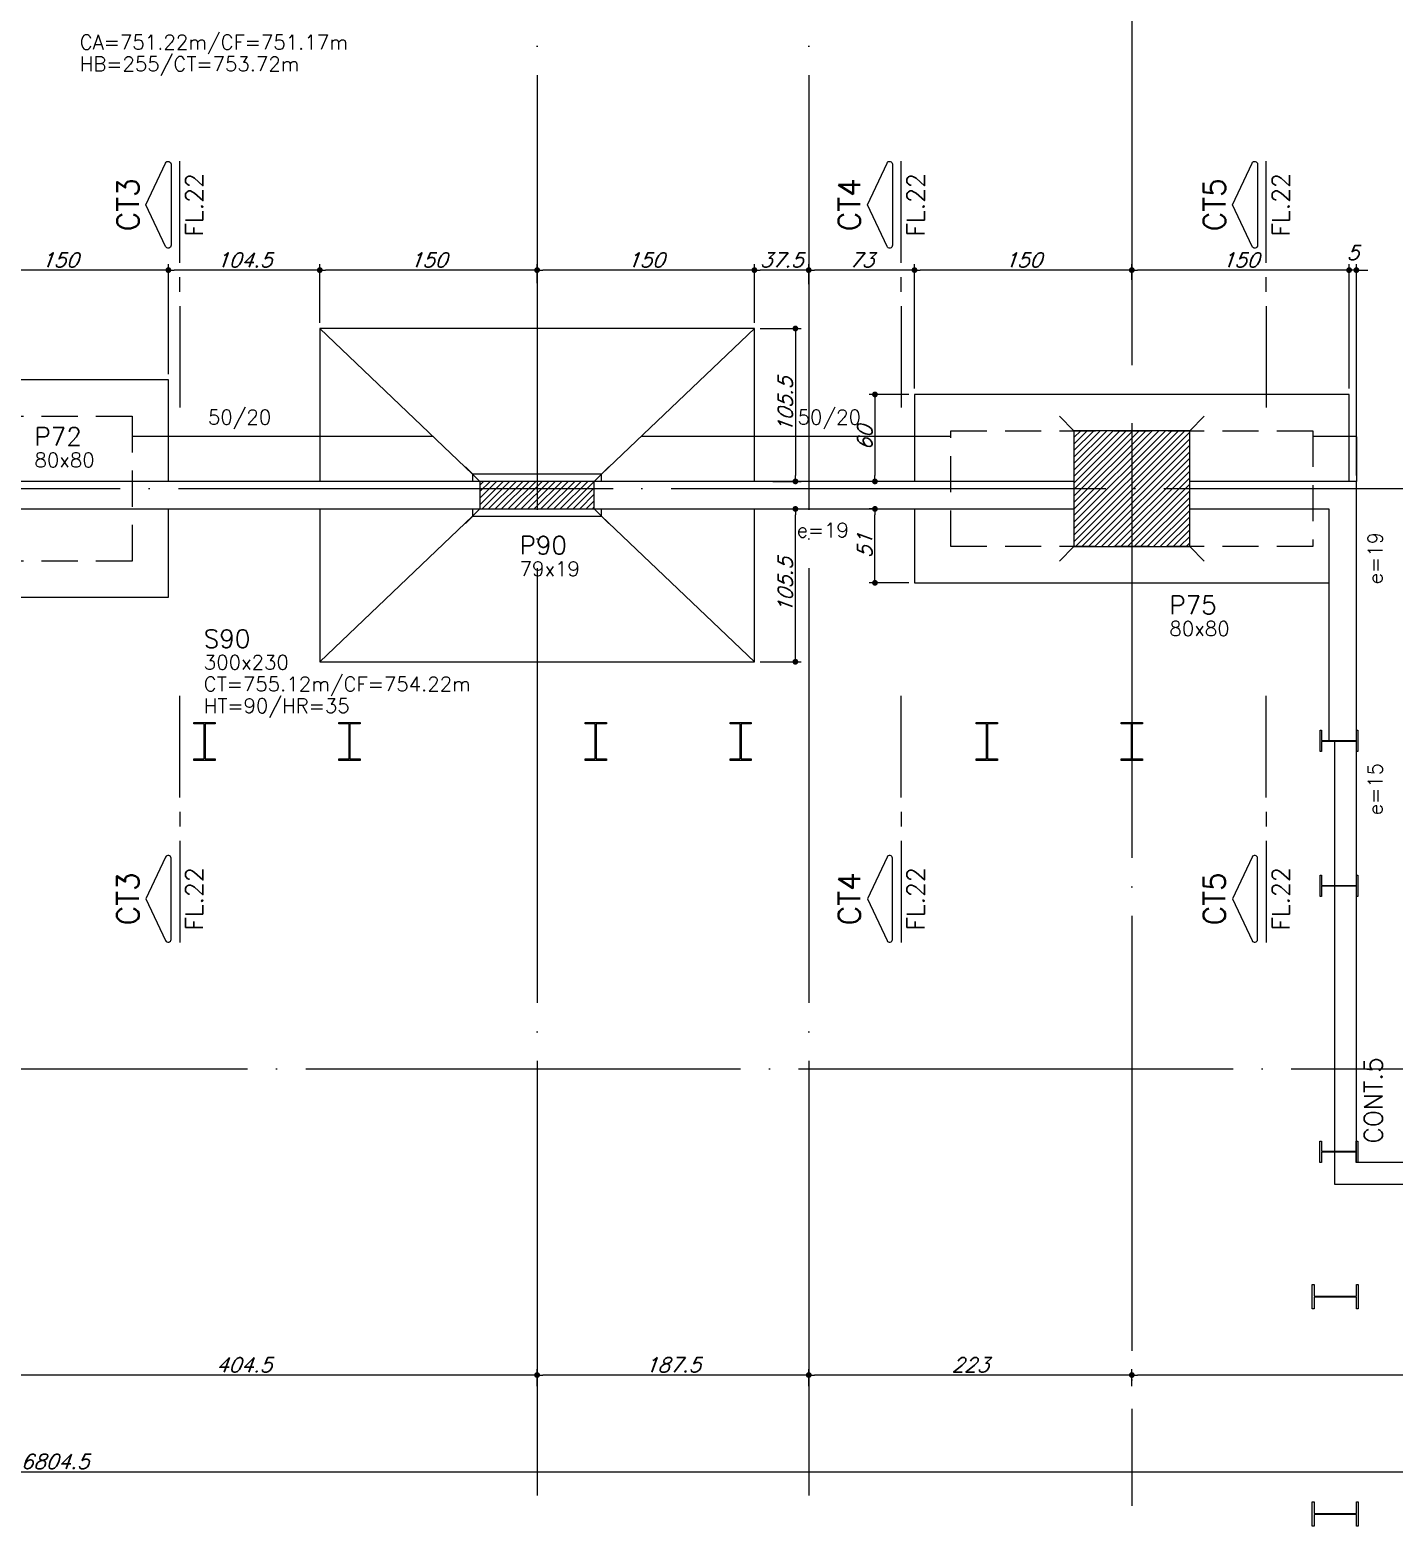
# Model space of a CAD drawing. Header units: millimetres. Extents: x -4137 to 5508, y -2380 to 3650.
# Drawn here: x -155 to 787, y -1200 to -168 of the extents above; entities that cross this region are included whole.
import ezdxf
from ezdxf.enums import TextEntityAlignment as Align

# ---------------------------------------------------------------- set-up
doc = ezdxf.new("R2010")
doc.units = ezdxf.units.MM
doc.header["$LTSCALE"] = 50
for name, pattern in [('ACAD_ISO04W100', [30, 24, -3, 0, -3]), ('DASHED', [0.75, 0.5, -0.25]), ('EIXO', [6.8, 6, -0.4, 0, -0.4])]:
    doc.linetypes.add(name, pattern=pattern)
doc.layers.add('A-DETL-MBND', color=5, linetype='Continuous', lineweight=9)
for name, color, linetype in [('F-BLOCOS', 3, 'Continuous'), ('F-BLOCOS-DIM', 2, 'Continuous'), ('F-BLOCOS-NOME', 3, 'Continuous'), ('F-CORTE-INDICAÇÃO', 4, 'Continuous'), ('F-COTAS', 106, 'Continuous'), ('F-EIXO', 12, 'EIXO'), ('F-ESTACAS-BARRETE', 2, 'Continuous'), ('F-PARC-DIM', 2, 'Continuous'), ('F-PARC-NOME', 4, 'Continuous'), ('F-PILARES-DIM', 172, 'Continuous'), ('F-PILARES-HACH', 174, 'Continuous'), ('F-PILARES-N', 170, 'Continuous'), ('F-PILARES-NASCE', 4, 'Continuous'), ('F-PILARES-NOME', 170, 'Continuous'), ('F-PM_EST', 1, 'Continuous'), ('F-SAPATAS-DIM', 2, 'Continuous'), ('F-TEXTO', 6, 'Continuous'), ('F-VIGAS', 3, 'Continuous')]:
    doc.layers.add(name, color=color, linetype=linetype)
doc.styles.add('CP-TEXT-INCL', font='simplex.shx', dxfattribs={"oblique": 20})
doc.styles.add('MCP', font='simplex.shx')
doc.styles.add('ROMANS', font='simplex.shx')
doc.dimstyles.new('CP-COTAS-50', dxfattribs={"dimscale": 0.8, "dimtxt": 12.5, "dimasz": 5, "dimexe": 5, "dimexo": 5, "dimgap": 2.5, "dimtad": 1, "dimdec": 1, "dimdsep": 46, "dimtxsty": 'CP-TEXT-INCL', "dimblk1": 'DOT', "dimblk2": 'DOT', "dimsah": 1, "dimcen": 9, "dimclrd": 256, "dimclre": 256, "dimclrt": 256, "dimadec": 0, "dimazin": 0, "dimtfac": 1, "dimtdec": 1, "dimtmove": 2, "dimatfit": 3, "dimldrblk": 'DOT', "dimfxl": 0, "dimtolj": 1, "dimarcsym": 0})

# ---------------------------------------------------------------- blocks, each defined once
blk = doc.blocks.new('*U4')
at = {"layer": 'F-EIXO'}
blk.add_line((0, 0), (7197, 0), dxfattribs=at)
at = {"layer": 'F-TEXTO', "style": 'ROMANS'}
blk.add_attdef('EIXO', text='', height=17.5, dxfattribs=at).set_placement((-28.2072, 0), align=Align.MIDDLE_CENTER)
blk = doc.blocks.new('*U5')
at = {"layer": 'F-EIXO'}
blk.add_line((0, 0), (7285, 0), dxfattribs=at)
at = {"layer": 'F-TEXTO', "style": 'ROMANS'}
blk.add_attdef('EIXO', text='', height=17.5, dxfattribs=at).set_placement((-28.2072, 0), align=Align.MIDDLE_CENTER)
blk = doc.blocks.new('*U30')
at = {"layer": 'F-EIXO'}
blk.add_line((0, 0), (0, -3027.9), dxfattribs=at)
at = {"layer": 'F-TEXTO', "style": 'ROMANS'}
blk.add_attdef('EIXO', text='', height=17.5, rotation=360, dxfattribs=at).set_placement((0, 28.2), align=Align.MIDDLE_CENTER)
blk = doc.blocks.new('*U29')
at = {"layer": 'F-EIXO'}
blk.add_line((0, 0), (0, -3127.9), dxfattribs=at)
at = {"layer": 'F-TEXTO', "style": 'ROMANS'}
blk.add_attdef('EIXO', text='', height=17.5, rotation=360, dxfattribs=at).set_placement((0, 28.2), align=Align.MIDDLE_CENTER)
blk = doc.blocks.new('A$C10EB3C7A')
at = {"layer": 'F-EIXO', "linetype": 'Continuous'}
for name, p in [('*U29', (605.5, 1941.4)), ('*U30', (195, 1841.4)), ('*U30', (382.5, 1841.4)), ('*U5', (-3793.7, -484.5)), ('*U4', (-3705.8, -885))]:
    blk.add_blockref(name, p, dxfattribs=at)
blk = doc.blocks.new('_DOT')
at = {"color": 0, "linetype": 'ByBlock'}
blk.add_line((-0.5, 0), (-1, 0), dxfattribs=at)
at = {"color": 0, "linetype": 'ByBlock', "const_width": 0.5}
blk.add_lwpolyline([(-0.25, 0, 1), (0.25, 0, 1)], format="xyb", close=True, dxfattribs=at)
blk = doc.blocks.new('*D34')
at = {"layer": 'DEFPOINTS', "color": 0, "linetype": 'Continuous', "transparency": 16777216}
for p in [(-3540, -934.5), (3264.5, -934.5), (3264.5, -1162.9)]:
    blk.add_point(p, dxfattribs=at)
at = {"layer": 'F-COTAS', "linetype": 'Continuous', "lineweight": -2, "transparency": 16777216}
for p, q in [((-3540, -938.5), (-3540, -1166.9)), ((3264.5, -938.5), (3264.5, -1166.9)), ((-3536, -1162.9), (3260.5, -1162.9))]:
    blk.add_line(p, q, dxfattribs=at)
at = {"layer": 'F-COTAS', "linetype": 'Continuous', "lineweight": -2, "transparency": 16777216, "xscale": 4, "yscale": 4, "zscale": 4, "rotation": 180}
blk.add_blockref('_DOT', (-3540, -1162.9), dxfattribs=at)
at = {"layer": 'F-COTAS', "linetype": 'Continuous', "lineweight": -2, "transparency": 16777216, "xscale": 4, "yscale": 4, "zscale": 4}
blk.add_blockref('_DOT', (3264.5, -1162.9), dxfattribs=at)
at = {"layer": 'F-COTAS', "linetype": 'Continuous', "transparency": 16777216, "insert": (-137.8, -1155.9), "char_height": 10, "attachment_point": 5, "style": 'CP-TEXT-INCL'}
blk.add_mtext('\\A1;6804.5', dxfattribs=at)
blk = doc.blocks.new('*D44')
at = {"layer": 'DEFPOINTS', "color": 0, "linetype": 'Continuous', "transparency": 16777216}
for p in [(605.5, -1096.2), (605.5, -1107.8), (1128, -1107.8)]:
    blk.add_point(p, dxfattribs=at)
at = {"layer": 'F-COTAS', "linetype": 'Continuous', "lineweight": -2, "transparency": 16777216}
for p, q in [((605.5, -1103.8), (605.5, -1092.2)), ((1128, -1103.8), (1128, -1092.2)), ((1124, -1096.2), (609.5, -1096.2))]:
    blk.add_line(p, q, dxfattribs=at)
at = {"layer": 'F-COTAS', "linetype": 'Continuous', "lineweight": -2, "transparency": 16777216, "xscale": 4, "yscale": 4, "zscale": 4, "rotation": 180}
blk.add_blockref('_DOT', (605.5, -1096.2), dxfattribs=at)
at = {"layer": 'F-COTAS', "linetype": 'Continuous', "lineweight": -2, "transparency": 16777216, "xscale": 4, "yscale": 4, "zscale": 4}
blk.add_blockref('_DOT', (1128, -1096.2), dxfattribs=at)
at = {"layer": 'F-COTAS', "linetype": 'Continuous', "transparency": 16777216, "insert": (866.7, -1089.2), "char_height": 10, "attachment_point": 5, "style": 'CP-TEXT-INCL'}
blk.add_mtext('\\A1;522.5', dxfattribs=at)
blk = doc.blocks.new('*D45')
at = {"layer": 'DEFPOINTS', "color": 0, "linetype": 'Continuous', "transparency": 16777216}
for p in [(382.5, -1096.2), (382.5, -1107.8), (605.5, -1107.8)]:
    blk.add_point(p, dxfattribs=at)
at = {"layer": 'F-COTAS', "linetype": 'Continuous', "lineweight": -2, "transparency": 16777216}
for p, q in [((382.5, -1103.8), (382.5, -1092.2)), ((605.5, -1103.8), (605.5, -1092.2)), ((601.5, -1096.2), (386.5, -1096.2))]:
    blk.add_line(p, q, dxfattribs=at)
at = {"layer": 'F-COTAS', "linetype": 'Continuous', "lineweight": -2, "transparency": 16777216, "xscale": 4, "yscale": 4, "zscale": 4, "rotation": 180}
blk.add_blockref('_DOT', (382.5, -1096.2), dxfattribs=at)
at = {"layer": 'F-COTAS', "linetype": 'Continuous', "lineweight": -2, "transparency": 16777216, "xscale": 4, "yscale": 4, "zscale": 4}
blk.add_blockref('_DOT', (605.5, -1096.2), dxfattribs=at)
at = {"layer": 'F-COTAS', "linetype": 'Continuous', "transparency": 16777216, "insert": (494, -1089.2), "char_height": 10, "attachment_point": 5, "style": 'CP-TEXT-INCL'}
blk.add_mtext('\\A1;223', dxfattribs=at)
blk = doc.blocks.new('*D46')
at = {"layer": 'DEFPOINTS', "color": 0, "linetype": 'Continuous', "transparency": 16777216}
for p in [(195, -1096.2), (195, -1107.8), (382.5, -1107.8)]:
    blk.add_point(p, dxfattribs=at)
at = {"layer": 'F-COTAS', "linetype": 'Continuous', "lineweight": -2, "transparency": 16777216}
for p, q in [((195, -1103.8), (195, -1092.2)), ((382.5, -1103.8), (382.5, -1092.2)), ((378.5, -1096.2), (199, -1096.2))]:
    blk.add_line(p, q, dxfattribs=at)
at = {"layer": 'F-COTAS', "linetype": 'Continuous', "lineweight": -2, "transparency": 16777216, "xscale": 4, "yscale": 4, "zscale": 4, "rotation": 180}
blk.add_blockref('_DOT', (195, -1096.2), dxfattribs=at)
at = {"layer": 'F-COTAS', "linetype": 'Continuous', "lineweight": -2, "transparency": 16777216, "xscale": 4, "yscale": 4, "zscale": 4}
blk.add_blockref('_DOT', (382.5, -1096.2), dxfattribs=at)
at = {"layer": 'F-COTAS', "linetype": 'Continuous', "transparency": 16777216, "insert": (288.7, -1089.2), "char_height": 10, "attachment_point": 5, "style": 'CP-TEXT-INCL'}
blk.add_mtext('\\A1;187.5', dxfattribs=at)
blk = doc.blocks.new('*D47')
at = {"layer": 'DEFPOINTS', "color": 0, "linetype": 'Continuous', "transparency": 16777216}
for p in [(-209.5, -1096.2), (-209.5, -1107.8), (195, -1107.8)]:
    blk.add_point(p, dxfattribs=at)
at = {"layer": 'F-COTAS', "linetype": 'Continuous', "lineweight": -2, "transparency": 16777216}
for p, q in [((-209.5, -1103.8), (-209.5, -1092.2)), ((195, -1103.8), (195, -1092.2)), ((191, -1096.2), (-205.5, -1096.2))]:
    blk.add_line(p, q, dxfattribs=at)
at = {"layer": 'F-COTAS', "linetype": 'Continuous', "lineweight": -2, "transparency": 16777216, "xscale": 4, "yscale": 4, "zscale": 4, "rotation": 180}
blk.add_blockref('_DOT', (-209.5, -1096.2), dxfattribs=at)
at = {"layer": 'F-COTAS', "linetype": 'Continuous', "lineweight": -2, "transparency": 16777216, "xscale": 4, "yscale": 4, "zscale": 4}
blk.add_blockref('_DOT', (195, -1096.2), dxfattribs=at)
at = {"layer": 'F-COTAS', "linetype": 'Continuous', "transparency": 16777216, "insert": (-7.3, -1089.2), "char_height": 10, "attachment_point": 5, "style": 'CP-TEXT-INCL'}
blk.add_mtext('\\A1;404.5', dxfattribs=at)
blk = doc.blocks.new('*D273')
at = {"layer": 'DEFPOINTS', "color": 0, "transparency": 16777216}
for p in [(755.5, -333.7), (755.5, -419.5), (760.5, -479.5)]:
    blk.add_point(p, dxfattribs=at)
at = {"layer": 'F-COTAS', "lineweight": -2, "transparency": 16777216}
for p, q in [((755.5, -415.5), (755.5, -329.7)), ((760.5, -475.5), (760.5, -329.7)), ((751.5, -333.7), (747.5, -333.7)), ((760.5, -333.7), (755.5, -333.7)), ((764.5, -333.7), (768.5, -333.7))]:
    blk.add_line(p, q, dxfattribs=at)
at = {"layer": 'F-COTAS', "lineweight": -2, "transparency": 16777216, "xscale": 4, "yscale": 4, "zscale": 4}
blk.add_blockref('_DOT', (755.5, -333.7), dxfattribs=at)
at = {"layer": 'F-COTAS', "lineweight": -2, "transparency": 16777216, "xscale": 4, "yscale": 4, "zscale": 4, "rotation": 180}
blk.add_blockref('_DOT', (760.5, -333.7), dxfattribs=at)
at = {"layer": 'F-COTAS', "transparency": 16777216, "insert": (758, -321.7), "char_height": 10, "attachment_point": 5, "style": 'CP-TEXT-INCL'}
blk.add_mtext('\\A1;5', dxfattribs=at)
blk = doc.blocks.new('*D274')
at = {"layer": 'DEFPOINTS', "color": 0, "transparency": 16777216}
for p in [(605.5, -333.7), (605.5, -344.3), (755.5, -419.5)]:
    blk.add_point(p, dxfattribs=at)
at = {"layer": 'F-COTAS', "lineweight": -2, "transparency": 16777216}
for p, q in [((605.5, -340.3), (605.5, -329.7)), ((755.5, -415.5), (755.5, -329.7)), ((751.5, -333.7), (609.5, -333.7))]:
    blk.add_line(p, q, dxfattribs=at)
at = {"layer": 'F-COTAS', "lineweight": -2, "transparency": 16777216, "xscale": 4, "yscale": 4, "zscale": 4, "rotation": 180}
blk.add_blockref('_DOT', (605.5, -333.7), dxfattribs=at)
at = {"layer": 'F-COTAS', "lineweight": -2, "transparency": 16777216, "xscale": 4, "yscale": 4, "zscale": 4}
blk.add_blockref('_DOT', (755.5, -333.7), dxfattribs=at)
at = {"layer": 'F-COTAS', "transparency": 16777216, "insert": (680.5, -326.7), "char_height": 10, "attachment_point": 5, "style": 'CP-TEXT-INCL'}
blk.add_mtext('\\A1;150', dxfattribs=at)
blk = doc.blocks.new('*D275')
at = {"layer": 'DEFPOINTS', "color": 0, "transparency": 16777216}
for p in [(455.5, -333.7), (605.5, -344.3), (455.5, -419.5)]:
    blk.add_point(p, dxfattribs=at)
at = {"layer": 'F-COTAS', "lineweight": -2, "transparency": 16777216}
for p, q in [((455.5, -415.5), (455.5, -329.7)), ((605.5, -340.3), (605.5, -329.7)), ((601.5, -333.7), (459.5, -333.7))]:
    blk.add_line(p, q, dxfattribs=at)
at = {"layer": 'F-COTAS', "lineweight": -2, "transparency": 16777216, "xscale": 4, "yscale": 4, "zscale": 4, "rotation": 180}
blk.add_blockref('_DOT', (455.5, -333.7), dxfattribs=at)
at = {"layer": 'F-COTAS', "lineweight": -2, "transparency": 16777216, "xscale": 4, "yscale": 4, "zscale": 4}
blk.add_blockref('_DOT', (605.5, -333.7), dxfattribs=at)
at = {"layer": 'F-COTAS', "transparency": 16777216, "insert": (530.5, -326.7), "char_height": 10, "attachment_point": 5, "style": 'CP-TEXT-INCL'}
blk.add_mtext('\\A1;150', dxfattribs=at)
blk = doc.blocks.new('*D276')
at = {"layer": 'DEFPOINTS', "color": 0, "transparency": 16777216}
for p in [(382.5, -333.7), (382.5, -347.4), (455.5, -419.5)]:
    blk.add_point(p, dxfattribs=at)
at = {"layer": 'F-COTAS', "lineweight": -2, "transparency": 16777216}
for p, q in [((382.5, -343.4), (382.5, -329.7)), ((455.5, -415.5), (455.5, -329.7)), ((451.5, -333.7), (386.5, -333.7))]:
    blk.add_line(p, q, dxfattribs=at)
at = {"layer": 'F-COTAS', "lineweight": -2, "transparency": 16777216, "xscale": 4, "yscale": 4, "zscale": 4, "rotation": 180}
blk.add_blockref('_DOT', (382.5, -333.7), dxfattribs=at)
at = {"layer": 'F-COTAS', "lineweight": -2, "transparency": 16777216, "xscale": 4, "yscale": 4, "zscale": 4}
blk.add_blockref('_DOT', (455.5, -333.7), dxfattribs=at)
at = {"layer": 'F-COTAS', "transparency": 16777216, "insert": (419, -326.7), "char_height": 10, "attachment_point": 5, "style": 'CP-TEXT-INCL'}
blk.add_mtext('\\A1;73', dxfattribs=at)
blk = doc.blocks.new('*D277')
at = {"layer": 'DEFPOINTS', "color": 0, "transparency": 16777216}
for p in [(345, -333.7), (382.5, -347.4), (345, -374)]:
    blk.add_point(p, dxfattribs=at)
at = {"layer": 'F-COTAS', "lineweight": -2, "transparency": 16777216}
for p, q in [((345, -370), (345, -329.7)), ((382.5, -343.4), (382.5, -329.7)), ((378.5, -333.7), (349, -333.7))]:
    blk.add_line(p, q, dxfattribs=at)
at = {"layer": 'F-COTAS', "lineweight": -2, "transparency": 16777216, "xscale": 4, "yscale": 4, "zscale": 4, "rotation": 180}
blk.add_blockref('_DOT', (345, -333.7), dxfattribs=at)
at = {"layer": 'F-COTAS', "lineweight": -2, "transparency": 16777216, "xscale": 4, "yscale": 4, "zscale": 4}
blk.add_blockref('_DOT', (382.5, -333.7), dxfattribs=at)
at = {"layer": 'F-COTAS', "transparency": 16777216, "insert": (363.7, -326.7), "char_height": 10, "attachment_point": 5, "style": 'CP-TEXT-INCL'}
blk.add_mtext('\\A1;37.5', dxfattribs=at)
blk = doc.blocks.new('*D278')
at = {"layer": 'DEFPOINTS', "color": 0, "transparency": 16777216}
for p in [(195, -333.7), (195, -346.8), (345, -374)]:
    blk.add_point(p, dxfattribs=at)
at = {"layer": 'F-COTAS', "lineweight": -2, "transparency": 16777216}
for p, q in [((195, -342.8), (195, -329.7)), ((345, -370), (345, -329.7)), ((341, -333.7), (199, -333.7))]:
    blk.add_line(p, q, dxfattribs=at)
at = {"layer": 'F-COTAS', "lineweight": -2, "transparency": 16777216, "xscale": 4, "yscale": 4, "zscale": 4, "rotation": 180}
blk.add_blockref('_DOT', (195, -333.7), dxfattribs=at)
at = {"layer": 'F-COTAS', "lineweight": -2, "transparency": 16777216, "xscale": 4, "yscale": 4, "zscale": 4}
blk.add_blockref('_DOT', (345, -333.7), dxfattribs=at)
at = {"layer": 'F-COTAS', "transparency": 16777216, "insert": (270, -326.7), "char_height": 10, "attachment_point": 5, "style": 'CP-TEXT-INCL'}
blk.add_mtext('\\A1;150', dxfattribs=at)
blk = doc.blocks.new('*D279')
at = {"layer": 'DEFPOINTS', "color": 0, "transparency": 16777216}
for p in [(45, -333.7), (195, -346.8), (45, -374)]:
    blk.add_point(p, dxfattribs=at)
at = {"layer": 'F-COTAS', "lineweight": -2, "transparency": 16777216}
for p, q in [((45, -370), (45, -329.7)), ((195, -342.8), (195, -329.7)), ((191, -333.7), (49, -333.7))]:
    blk.add_line(p, q, dxfattribs=at)
at = {"layer": 'F-COTAS', "lineweight": -2, "transparency": 16777216, "xscale": 4, "yscale": 4, "zscale": 4, "rotation": 180}
blk.add_blockref('_DOT', (45, -333.7), dxfattribs=at)
at = {"layer": 'F-COTAS', "lineweight": -2, "transparency": 16777216, "xscale": 4, "yscale": 4, "zscale": 4}
blk.add_blockref('_DOT', (195, -333.7), dxfattribs=at)
at = {"layer": 'F-COTAS', "transparency": 16777216, "insert": (120, -326.7), "char_height": 10, "attachment_point": 5, "style": 'CP-TEXT-INCL'}
blk.add_mtext('\\A1;150', dxfattribs=at)
blk = doc.blocks.new('*D280')
at = {"layer": 'DEFPOINTS', "color": 0, "transparency": 16777216}
for p in [(-59.5, -333.7), (45, -374), (-59.5, -409.5)]:
    blk.add_point(p, dxfattribs=at)
at = {"layer": 'F-COTAS', "lineweight": -2, "transparency": 16777216}
for p, q in [((-59.5, -405.5), (-59.5, -329.7)), ((45, -370), (45, -329.7)), ((41, -333.7), (-55.5, -333.7))]:
    blk.add_line(p, q, dxfattribs=at)
at = {"layer": 'F-COTAS', "lineweight": -2, "transparency": 16777216, "xscale": 4, "yscale": 4, "zscale": 4, "rotation": 180}
blk.add_blockref('_DOT', (-59.5, -333.7), dxfattribs=at)
at = {"layer": 'F-COTAS', "lineweight": -2, "transparency": 16777216, "xscale": 4, "yscale": 4, "zscale": 4}
blk.add_blockref('_DOT', (45, -333.7), dxfattribs=at)
at = {"layer": 'F-COTAS', "transparency": 16777216, "insert": (-7.2, -326.7), "char_height": 10, "attachment_point": 5, "style": 'CP-TEXT-INCL'}
blk.add_mtext('\\A1;104.5', dxfattribs=at)
blk = doc.blocks.new('*D281')
at = {"layer": 'DEFPOINTS', "color": 0, "transparency": 16777216}
for p in [(-209.5, -333.7), (-209.5, -353.2), (-59.5, -409.5)]:
    blk.add_point(p, dxfattribs=at)
at = {"layer": 'F-COTAS', "lineweight": -2, "transparency": 16777216}
for p, q in [((-209.5, -349.2), (-209.5, -329.7)), ((-59.5, -405.5), (-59.5, -329.7)), ((-63.5, -333.7), (-205.5, -333.7))]:
    blk.add_line(p, q, dxfattribs=at)
at = {"layer": 'F-COTAS', "lineweight": -2, "transparency": 16777216, "xscale": 4, "yscale": 4, "zscale": 4, "rotation": 180}
blk.add_blockref('_DOT', (-209.5, -333.7), dxfattribs=at)
at = {"layer": 'F-COTAS', "lineweight": -2, "transparency": 16777216, "xscale": 4, "yscale": 4, "zscale": 4}
blk.add_blockref('_DOT', (-59.5, -333.7), dxfattribs=at)
at = {"layer": 'F-COTAS', "transparency": 16777216, "insert": (-134.5, -326.7), "char_height": 10, "attachment_point": 5, "style": 'CP-TEXT-INCL'}
blk.add_mtext('\\A1;150', dxfattribs=at)
blk = doc.blocks.new('*D300')
at = {"layer": 'DEFPOINTS', "color": 0, "transparency": 16777216}
for p in [(361.5, -498.5), (373.3, -498.5), (345, -604)]:
    blk.add_point(p, dxfattribs=at)
at = {"layer": 'F-COTAS', "lineweight": -2, "transparency": 16777216}
for p, q in [((365.5, -498.5), (377.3, -498.5)), ((373.3, -600), (373.3, -502.5)), ((349, -604), (377.3, -604))]:
    blk.add_line(p, q, dxfattribs=at)
at = {"layer": 'F-COTAS', "lineweight": -2, "transparency": 16777216, "xscale": 4, "yscale": 4, "zscale": 4}
for p, rotation in [((373.3, -498.5), 90), ((373.3, -604), 270)]:
    blk.add_blockref('_DOT', p, dxfattribs=dict(at, rotation=rotation))
at = {"layer": 'F-COTAS', "transparency": 16777216, "insert": (366.3, -551.3), "char_height": 10, "attachment_point": 5, "rotation": 90, "style": 'CP-TEXT-INCL'}
blk.add_mtext('\\A1;105.5', dxfattribs=at)
blk = doc.blocks.new('*D301')
at = {"layer": 'DEFPOINTS', "color": 0, "transparency": 16777216}
for p in [(345, -374), (353.7, -479.5), (373.3, -479.5)]:
    blk.add_point(p, dxfattribs=at)
at = {"layer": 'F-COTAS', "lineweight": -2, "transparency": 16777216}
for p, q in [((349, -374), (377.3, -374)), ((373.3, -378), (373.3, -475.5)), ((357.7, -479.5), (377.3, -479.5))]:
    blk.add_line(p, q, dxfattribs=at)
at = {"layer": 'F-COTAS', "lineweight": -2, "transparency": 16777216, "xscale": 4, "yscale": 4, "zscale": 4}
for p, rotation in [((373.3, -374), 90), ((373.3, -479.5), 270)]:
    blk.add_blockref('_DOT', p, dxfattribs=dict(at, rotation=rotation))
at = {"layer": 'F-COTAS', "transparency": 16777216, "insert": (366.3, -426.8), "char_height": 10, "attachment_point": 5, "rotation": 90, "style": 'CP-TEXT-INCL'}
blk.add_mtext('\\A1;105.5', dxfattribs=at)
blk = doc.blocks.new('*D302')
at = {"layer": 'DEFPOINTS', "color": 0, "transparency": 16777216}
for p in [(428.2, -498.5), (432.8, -498.5), (455.5, -549.5)]:
    blk.add_point(p, dxfattribs=at)
at = {"layer": 'F-COTAS', "lineweight": -2, "transparency": 16777216}
for p, q in [((428.8, -498.5), (424.2, -498.5)), ((428.2, -545.5), (428.2, -502.5)), ((451.5, -549.5), (424.2, -549.5))]:
    blk.add_line(p, q, dxfattribs=at)
at = {"layer": 'F-COTAS', "lineweight": -2, "transparency": 16777216, "xscale": 4, "yscale": 4, "zscale": 4}
for p, rotation in [((428.2, -498.5), 90), ((428.2, -549.5), 270)]:
    blk.add_blockref('_DOT', p, dxfattribs=dict(at, rotation=rotation))
at = {"layer": 'F-COTAS', "transparency": 16777216, "insert": (421.2, -524), "char_height": 10, "attachment_point": 5, "rotation": 90, "style": 'CP-TEXT-INCL'}
blk.add_mtext('\\A1;51', dxfattribs=at)
blk = doc.blocks.new('*D303')
at = {"layer": 'DEFPOINTS', "color": 0, "transparency": 16777216}
for p in [(455.5, -419.5), (428.2, -479.5), (440.6, -479.5)]:
    blk.add_point(p, dxfattribs=at)
at = {"layer": 'F-COTAS', "lineweight": -2, "transparency": 16777216}
for p, q in [((451.5, -419.5), (424.2, -419.5)), ((428.2, -423.5), (428.2, -475.5)), ((436.6, -479.5), (424.2, -479.5))]:
    blk.add_line(p, q, dxfattribs=at)
at = {"layer": 'F-COTAS', "lineweight": -2, "transparency": 16777216, "xscale": 4, "yscale": 4, "zscale": 4}
for p, rotation in [((428.2, -419.5), 90), ((428.2, -479.5), 270)]:
    blk.add_blockref('_DOT', p, dxfattribs=dict(at, rotation=rotation))
at = {"layer": 'F-COTAS', "transparency": 16777216, "insert": (421.2, -449.5), "char_height": 10, "attachment_point": 5, "rotation": 90, "style": 'CP-TEXT-INCL'}
blk.add_mtext('\\A1;60', dxfattribs=at)
blk = doc.blocks.new('Pilares W Gerdau - W250X38_5-1576010-Térreo')
at = {"layer": 'F-PM_EST'}
for p, q in [((-7.35, 11.98), (-7.35, 13.1)), ((-7.35, 13.1), (7.35, 13.1)), ((-7.35, 13.1), (7.35, 13.1)), ((-7.35, 11.98), (-7.35, 13.1)), ((-0.33, 11.98), (-7.35, 11.98)), ((-0.33, 11.98), (-7.35, 11.98)), ((-0.33, -11.98), (-0.33, 11.98)), ((-0.33, -11.98), (-0.33, 11.98)), ((7.35, 11.98), (0.33, 11.98)), ((0.33, 11.98), (0.33, -11.98)), ((0.33, 11.98), (0.33, -11.98)), ((7.35, 11.98), (0.33, 11.98)), ((7.35, 13.1), (7.35, 11.98)), ((7.35, 13.1), (7.35, 11.98)), ((-7.35, -13.1), (-7.35, -11.98)), ((-7.35, -11.98), (-0.33, -11.98)), ((-7.35, -11.98), (-0.33, -11.98)), ((-7.35, -13.1), (-7.35, -11.98)), ((7.35, -13.1), (-7.35, -13.1)), ((7.35, -13.1), (-7.35, -13.1)), ((0.33, -11.98), (7.35, -11.98)), ((0.33, -11.98), (7.35, -11.98)), ((7.35, -11.98), (7.35, -13.1)), ((7.35, -11.98), (7.35, -13.1))]:
    blk.add_line(p, q, dxfattribs=at)
blk = doc.blocks.new('Pilares W Gerdau - W250X38_5-590579-Térreo')
at = {"layer": 'F-PM_EST'}
for p, q in [((-7.35, 11.98), (-7.35, 13.1)), ((-7.35, 13.1), (7.35, 13.1)), ((-7.35, 13.1), (7.35, 13.1)), ((-7.35, 11.98), (-7.35, 13.1)), ((-0.33, 11.98), (-7.35, 11.98)), ((-0.33, 11.98), (-7.35, 11.98)), ((-0.33, -11.98), (-0.33, 11.98)), ((-0.33, -11.98), (-0.33, 11.98)), ((7.35, 11.98), (0.33, 11.98)), ((0.33, 11.98), (0.33, -11.98)), ((0.33, 11.98), (0.33, -11.98)), ((7.35, 11.98), (0.33, 11.98)), ((7.35, 13.1), (7.35, 11.98)), ((7.35, 13.1), (7.35, 11.98)), ((-7.35, -13.1), (-7.35, -11.98)), ((-7.35, -11.98), (-0.33, -11.98)), ((-7.35, -11.98), (-0.33, -11.98)), ((-7.35, -13.1), (-7.35, -11.98)), ((7.35, -13.1), (-7.35, -13.1)), ((7.35, -13.1), (-7.35, -13.1)), ((0.33, -11.98), (7.35, -11.98)), ((0.33, -11.98), (7.35, -11.98)), ((7.35, -11.98), (7.35, -13.1)), ((7.35, -11.98), (7.35, -13.1))]:
    blk.add_line(p, q, dxfattribs=at)
blk = doc.blocks.new('Pilares W Gerdau - W310X52-689467-Térreo')
at = {"layer": 'F-PM_EST'}
for p, q in [((-8.35, 14.58), (-8.35, 15.9)), ((-8.35, 15.9), (8.35, 15.9)), ((-8.35, 15.9), (8.35, 15.9)), ((-8.35, 14.58), (-8.35, 15.9)), ((-0.381, 14.58), (-8.35, 14.58)), ((-0.381, 14.58), (-8.35, 14.58)), ((-0.381, -14.58), (-0.381, 14.58)), ((-0.381, -14.58), (-0.381, 14.58)), ((8.35, 14.58), (0.381, 14.58)), ((0.381, 14.58), (0.381, -14.58)), ((0.381, 14.58), (0.381, -14.58)), ((8.35, 14.58), (0.381, 14.58)), ((8.35, 15.9), (8.35, 14.58)), ((8.35, 15.9), (8.35, 14.58)), ((-8.35, -15.9), (-8.35, -14.58)), ((-8.35, -14.58), (-0.381, -14.58)), ((-8.35, -14.58), (-0.381, -14.58)), ((-8.35, -15.9), (-8.35, -14.58)), ((8.35, -15.9), (-8.35, -15.9)), ((8.35, -15.9), (-8.35, -15.9)), ((0.381, -14.58), (8.35, -14.58)), ((0.381, -14.58), (8.35, -14.58)), ((8.35, -14.58), (8.35, -15.9)), ((8.35, -14.58), (8.35, -15.9))]:
    blk.add_line(p, q, dxfattribs=at)
blk = doc.blocks.new('A$C1CCB5D26')
at = {"layer": 'A-DETL-MBND'}
for p in [(-34.5, -658.9), (65.5, -658.9), (235.5, -658.9), (335.5, -658.9), (505.5, -658.9), (605.5, -658.9)]:
    blk.add_blockref('Pilares W Gerdau - W250X38_5-590579-Térreo', p, dxfattribs=at)
at = {"layer": 'A-DETL-MBND', "rotation": 270}
for name, p in [('Pilares W Gerdau - W250X38_5-590579-Térreo', (748.5, -658.6)), ('Pilares W Gerdau - W250X38_5-1576010-Térreo', (748.5, -758.6)), ('Pilares W Gerdau - W250X38_5-1576010-Térreo', (748.4, -942.1)), ('Pilares W Gerdau - W310X52-689467-Térreo', (745.9, -1042.1)), ('Pilares W Gerdau - W310X52-689467-Térreo', (745.9, -1192.1))]:
    blk.add_blockref(name, p, dxfattribs=at)
blk = doc.blocks.new('*U10')
at = {"layer": 'F-CORTE-INDICAÇÃO'}
for p, q in [((-100, 0), (-170, 0)), ((-80, 0), (-90, 0)), ((-70, 0), (0, 0))]:
    blk.add_line(p, q, dxfattribs=at)
blk.add_lwpolyline([(-112, 6, 0.802585), (-111.2, 9.8), (-140, 23.3), (-168.8, 9.8, 0.802585), (-168, 6)], format="xyb", close=True, dxfattribs=at)
at = {"layer": 'F-CORTE-INDICAÇÃO', "style": 'ROMANS'}
blk.add_attdef('CORTE', text='', height=15, dxfattribs=at).set_placement((-140, 35.8), align=Align.MIDDLE_CENTER)
at = {"layer": 'F-CORTE-INDICAÇÃO', "color": 2, "style": 'ROMANS'}
blk.add_attdef('FOLHA', text='', height=12, dxfattribs=at).set_placement((-140, -10), align=Align.MIDDLE_CENTER)

msp = doc.modelspace()

# ---------------------------------------------------------------- hatches: boundary and pattern name
at = {"layer": 'F-PILARES-HACH', "linetype": 'Continuous'}
h = msp.add_hatch(dxfattribs=at)
h.set_pattern_fill('ANSI31', color=256, style=0)
h.paths.add_polyline_path([(565.5, -524.5), (645.5, -524.5), (645.5, -444.5), (565.5, -444.5)], flags=16)
h = msp.add_hatch(dxfattribs=at)
h.set_pattern_fill('ANSI31', color=256, style=0)
h.paths.add_polyline_path([(155.5, -498.5), (234.5, -498.5), (234.5, -479.5), (155.5, -479.5)], flags=16)

# ---------------------------------------------------------------- linework, layer by layer
at = {"layer": 'F-BLOCOS', "linetype": 'Continuous'}
for points in [[(345, -374), (45, -374)], [(45, -374), (45, -479.5)], [(150.5, -474.5), (45, -374)], [(239.5, -474.5), (345, -374)], [(345, -479.5), (345, -374)], [(-59.5, -479.5), (-59.5, -409.5), (-359.5, -409.5), (-359.5, -479.5)], [(755.5, -479.5), (755.5, -419.5), (455.5, -419.5), (455.5, -479.5)], [(239.5, -479.5), (239.5, -474.5), (150.5, -474.5), (150.5, -479.5)], [(-359.5, -559.5), (-59.5, -559.5), (-59.5, -498.5)], [(45, -498.5), (45, -604)], [(150.5, -503.5), (45, -604)], [(150.5, -503.5), (239.5, -503.5), (239.5, -498.5)], [(150.5, -498.5), (150.5, -503.5)], [(239.5, -503.5), (345, -604)], [(345, -604), (345, -498.5)], [(455.5, -498.5), (455.5, -549.5)], [(455.5, -549.5), (741.5, -549.5)], [(45, -604), (345, -604)]]:
    msp.add_lwpolyline(points, dxfattribs=at)
at = {"layer": 'F-ESTACAS-BARRETE', "linetype": 'DASHED'}
for points in [[(-334.5, -434.5), (-84.5, -434.5), (-84.5, -534.5), (-334.5, -534.5)], [(480.5, -444.5), (730.5, -444.5), (730.5, -524.5), (480.5, -524.5)]]:
    msp.add_lwpolyline(points, close=True, dxfattribs=at)
at = {"layer": 'F-PILARES-N'}
for points in [[(565.5, -524.5), (645.5, -524.5), (645.5, -444.5), (565.5, -444.5), (565.5, -524.5)], [(155.5, -498.5), (234.5, -498.5), (234.5, -479.5), (155.5, -479.5), (155.5, -498.5)]]:
    msp.add_lwpolyline(points, dxfattribs=at)
at = {"layer": 'F-PILARES-NASCE'}
for p, q in [((565.5, -444.5), (555.5, -434.5)), ((645.5, -444.5), (655.5, -434.5)), ((155.5, -479.5), (145.5, -469.5)), ((234.5, -479.5), (244.5, -469.5)), ((155.5, -498.5), (145.5, -508.5)), ((234.5, -498.5), (244.5, -508.5)), ((565.5, -524.5), (555.5, -534.5)), ((645.5, -524.5), (655.5, -534.5))]:
    msp.add_line(p, q, dxfattribs=at)
at = {"layer": 'F-VIGAS'}
for p, q in [((645.5, -498.5), (741.5, -498.5)), ((741.5, -498.5), (741.5, -658.242))]:
    msp.add_line(p, q, dxfattribs=at)
for points in [[(3249.5, -275.5), (3249.5, -919.5), (1780.632, -919.5), (1544.382, -949.5), (760.5, -949.5), (760.5, -479.5), (645.5, -479.5)], [(745.5, -658.902), (745.5, -964.5), (1545.33, -964.5), (1781.58, -934.5), (3264.5, -934.5), (3264.5, -275.5)], [(123.206, -448.5), (-84.5, -448.5)], [(480.5, -448.5), (266.794, -448.5)], [(760.5, -448.5), (730.5, -448.5)], [(760.5, -448.777), (760.5, -479.5)], [(155.5, -479.5), (-169.5, -479.5)], [(565.5, -479.5), (234.5, -479.5)], [(-169.5, -498.5), (155.5, -498.5)], [(234.5, -498.5), (565.5, -498.5)]]:
    msp.add_lwpolyline(points, dxfattribs=at)

# ---------------------------------------------------------------- block references
at = {"layer": 'F-CORTE-INDICAÇÃO', "linetype": 'Continuous'}
ref = msp.add_blockref('*U10', (-51.682, -428.597), dxfattribs=dict(at, xscale=-1, rotation=90))
ref.add_attrib('FOLHA', 'FL.22', dxfattribs={"color": 2, "height": 12, "rotation": 90, "style": 'ROMANS'}).set_placement((-41.682, -288.597), align=Align.MIDDLE_CENTER)
ref.add_attrib('CORTE', 'CT3', dxfattribs={"height": 15, "rotation": 90, "style": 'ROMANS'}).set_placement((-87.446, -288.597), align=Align.MIDDLE_CENTER)
ref = msp.add_blockref('*U10', (446.318, -428.597), dxfattribs=dict(at, xscale=-1, rotation=90))
ref.add_attrib('FOLHA', 'FL.22', dxfattribs={"color": 2, "height": 12, "rotation": 90, "style": 'ROMANS'}).set_placement((456.318, -288.597), align=Align.MIDDLE_CENTER)
ref.add_attrib('CORTE', 'CT4', dxfattribs={"height": 15, "rotation": 90, "style": 'ROMANS'}).set_placement((410.554, -288.597), align=Align.MIDDLE_CENTER)
ref = msp.add_blockref('*U10', (698.318, -428.597), dxfattribs=dict(at, xscale=-1, rotation=90))
ref.add_attrib('FOLHA', 'FL.22', dxfattribs={"color": 2, "height": 12, "rotation": 90, "style": 'ROMANS'}).set_placement((708.318, -288.597), align=Align.MIDDLE_CENTER)
ref.add_attrib('CORTE', 'CT5', dxfattribs={"height": 15, "rotation": 90, "style": 'ROMANS'}).set_placement((662.554, -288.597), align=Align.MIDDLE_CENTER)
at = {"layer": 'F-CORTE-INDICAÇÃO', "linetype": 'Continuous', "rotation": 90}
for p, values in [((-51.682, -627.597), {'FOLHA': 'FL.22', 'CORTE': 'CT3'}), ((446.318, -627.597), {'FOLHA': 'FL.22', 'CORTE': 'CT4'}), ((698.318, -627.597), {'FOLHA': 'FL.22', 'CORTE': 'CT5'})]:
    msp.add_blockref('*U10', p, dxfattribs=at).add_auto_attribs(values)
at = {"layer": 'F-COTAS', "linetype": 'ACAD_ISO04W100', "lineweight": 100}
msp.add_blockref('A$C1CCB5D26', (0, 0), dxfattribs=at)
at = {"layer": 'F-EIXO'}
msp.add_blockref('A$C10EB3C7A', (0, 0), dxfattribs=at)

# ---------------------------------------------------------------- texts
at = {"layer": 'F-BLOCOS-DIM', "linetype": 'Continuous', "style": 'MCP'}
for s, p in [('CA=751.22m/CF=751.17m', (-120.776, -181.398)), ('HB=255/CT=753.72m', (-120.776, -196.398))]:
    msp.add_text(s, height=10, dxfattribs=at).set_placement(p)
at = {"layer": 'F-BLOCOS-NOME', "linetype": 'Continuous', "style": 'MCP'}
msp.add_text('S90', height=12.5, dxfattribs=at).set_placement((-35.077, -594.332))
at = {"layer": 'F-PARC-DIM', "style": 'MCP'}
for s, p in [('50/20', (-32.232, -440.16)), ('50/20', (374.835, -440.16)), ('e=19', (374.207, -518.11))]:
    msp.add_text(s, height=10, dxfattribs=at).set_placement(p)
for s, p in [('e=19', (778.44, -550.454)), ('e=15', (778.44, -709.841))]:
    msp.add_text(s, height=10, rotation=90, dxfattribs=at).set_placement(p)
at = {"layer": 'F-PARC-NOME', "style": 'MCP'}
msp.add_text('CONT.5', height=12.5, rotation=90, dxfattribs=at).set_placement((778.44, -936.413))
at = {"layer": 'F-PILARES-DIM', "linetype": 'Continuous', "style": 'MCP'}
for s, p in [('80x80', (-151.952, -469.724)), ('79x19', (182.95, -544.827)), ('80x80', (631.439, -586.068))]:
    msp.add_text(s, height=10, dxfattribs=at).set_placement(p)
at = {"layer": 'F-PILARES-NOME', "linetype": 'Continuous', "style": 'MCP'}
for s, p in [('P72', (-151.952, -454.724)), ('P90', (182.95, -529.827)), ('P75', (631.439, -571.068))]:
    msp.add_text(s, height=12.5, dxfattribs=at).set_placement(p)
at = {"layer": 'F-SAPATAS-DIM', "linetype": 'Continuous', "style": 'MCP'}
for s, p in [('300x230', (-35.077, -609.332)), ('CT=755.12m/CF=754.22m', (-35.077, -624.332)), ('HT=90/HR=35', (-35.077, -639.332))]:
    msp.add_text(s, height=10, dxfattribs=at).set_placement(p)

# ---------------------------------------------------------------- dimensions: what is measured, and where the dimension line sits
at = {"layer": 'F-COTAS'}
for base, p1, p2, picture, middle in [((755.5, -333.652), (760.5, -479.5), (755.5, -419.5), '*D273', (758, -321.652)), ((-209.5, -333.652), (-59.5, -409.5), (-209.5, -353.159), '*D281', (-134.5, -326.652)), ((-59.5, -333.652), (45, -374), (-59.5, -409.5), '*D280', (-7.25, -326.652)), ((45, -333.652), (195, -346.793), (45, -374), '*D279', (120, -326.652)), ((195, -333.652), (345, -374), (195, -346.793), '*D278', (270, -326.652)), ((345, -333.652), (382.5, -347.412), (345, -374), '*D277', (363.75, -326.652)), ((382.5, -333.652), (455.5, -419.5), (382.5, -347.412), '*D276', (419, -326.652)), ((455.5, -333.652), (605.5, -344.319), (455.5, -419.5), '*D275', (530.5, -326.652)), ((605.5, -333.652), (755.5, -419.5), (605.5, -344.319), '*D274', (680.5, -326.652))]:
    dim = msp.add_linear_dim(base=base, p1=p1, p2=p2, dimstyle='CP-COTAS-50', dxfattribs=at)
    dim.commit()
    dim.dimension.update_dxf_attribs({"geometry": picture, "text_midpoint": middle})
for base, p1, p2, picture, middle in [((373.294, -479.5), (345, -374), (353.676, -479.5), '*D301', (366.294, -426.75)), ((428.225, -479.5), (455.5, -419.5), (440.65, -479.5), '*D303', (421.225, -449.5)), ((373.294, -498.5), (345, -604), (361.524, -498.5), '*D300', (366.294, -551.25)), ((428.225, -498.5), (455.5, -549.5), (432.802, -498.5), '*D302', (421.225, -524))]:
    dim = msp.add_linear_dim(base=base, p1=p1, p2=p2, angle=90, dimstyle='CP-COTAS-50', dxfattribs=at)
    dim.commit()
    dim.dimension.update_dxf_attribs({"geometry": picture, "text_midpoint": middle})
at = {"layer": 'F-COTAS', "linetype": 'Continuous'}
for base, p1, p2, picture, middle in [((3264.5, -1162.867), (-3540, -934.5), (3264.5, -934.5), '*D34', (-137.75, -1155.867)), ((-209.5, -1096.152), (195, -1107.806), (-209.5, -1107.806), '*D47', (-7.25, -1089.152)), ((195, -1096.152), (382.5, -1107.806), (195, -1107.806), '*D46', (288.75, -1089.152)), ((382.5, -1096.152), (605.5, -1107.806), (382.5, -1107.806), '*D45', (494, -1089.152)), ((605.5, -1096.152), (1128, -1107.806), (605.5, -1107.806), '*D44', (866.75, -1089.152))]:
    dim = msp.add_linear_dim(base=base, p1=p1, p2=p2, dimstyle='CP-COTAS-50', dxfattribs=at)
    dim.commit()
    dim.dimension.update_dxf_attribs({"geometry": picture, "text_midpoint": middle})

doc.saveas('drawing.dxf')
